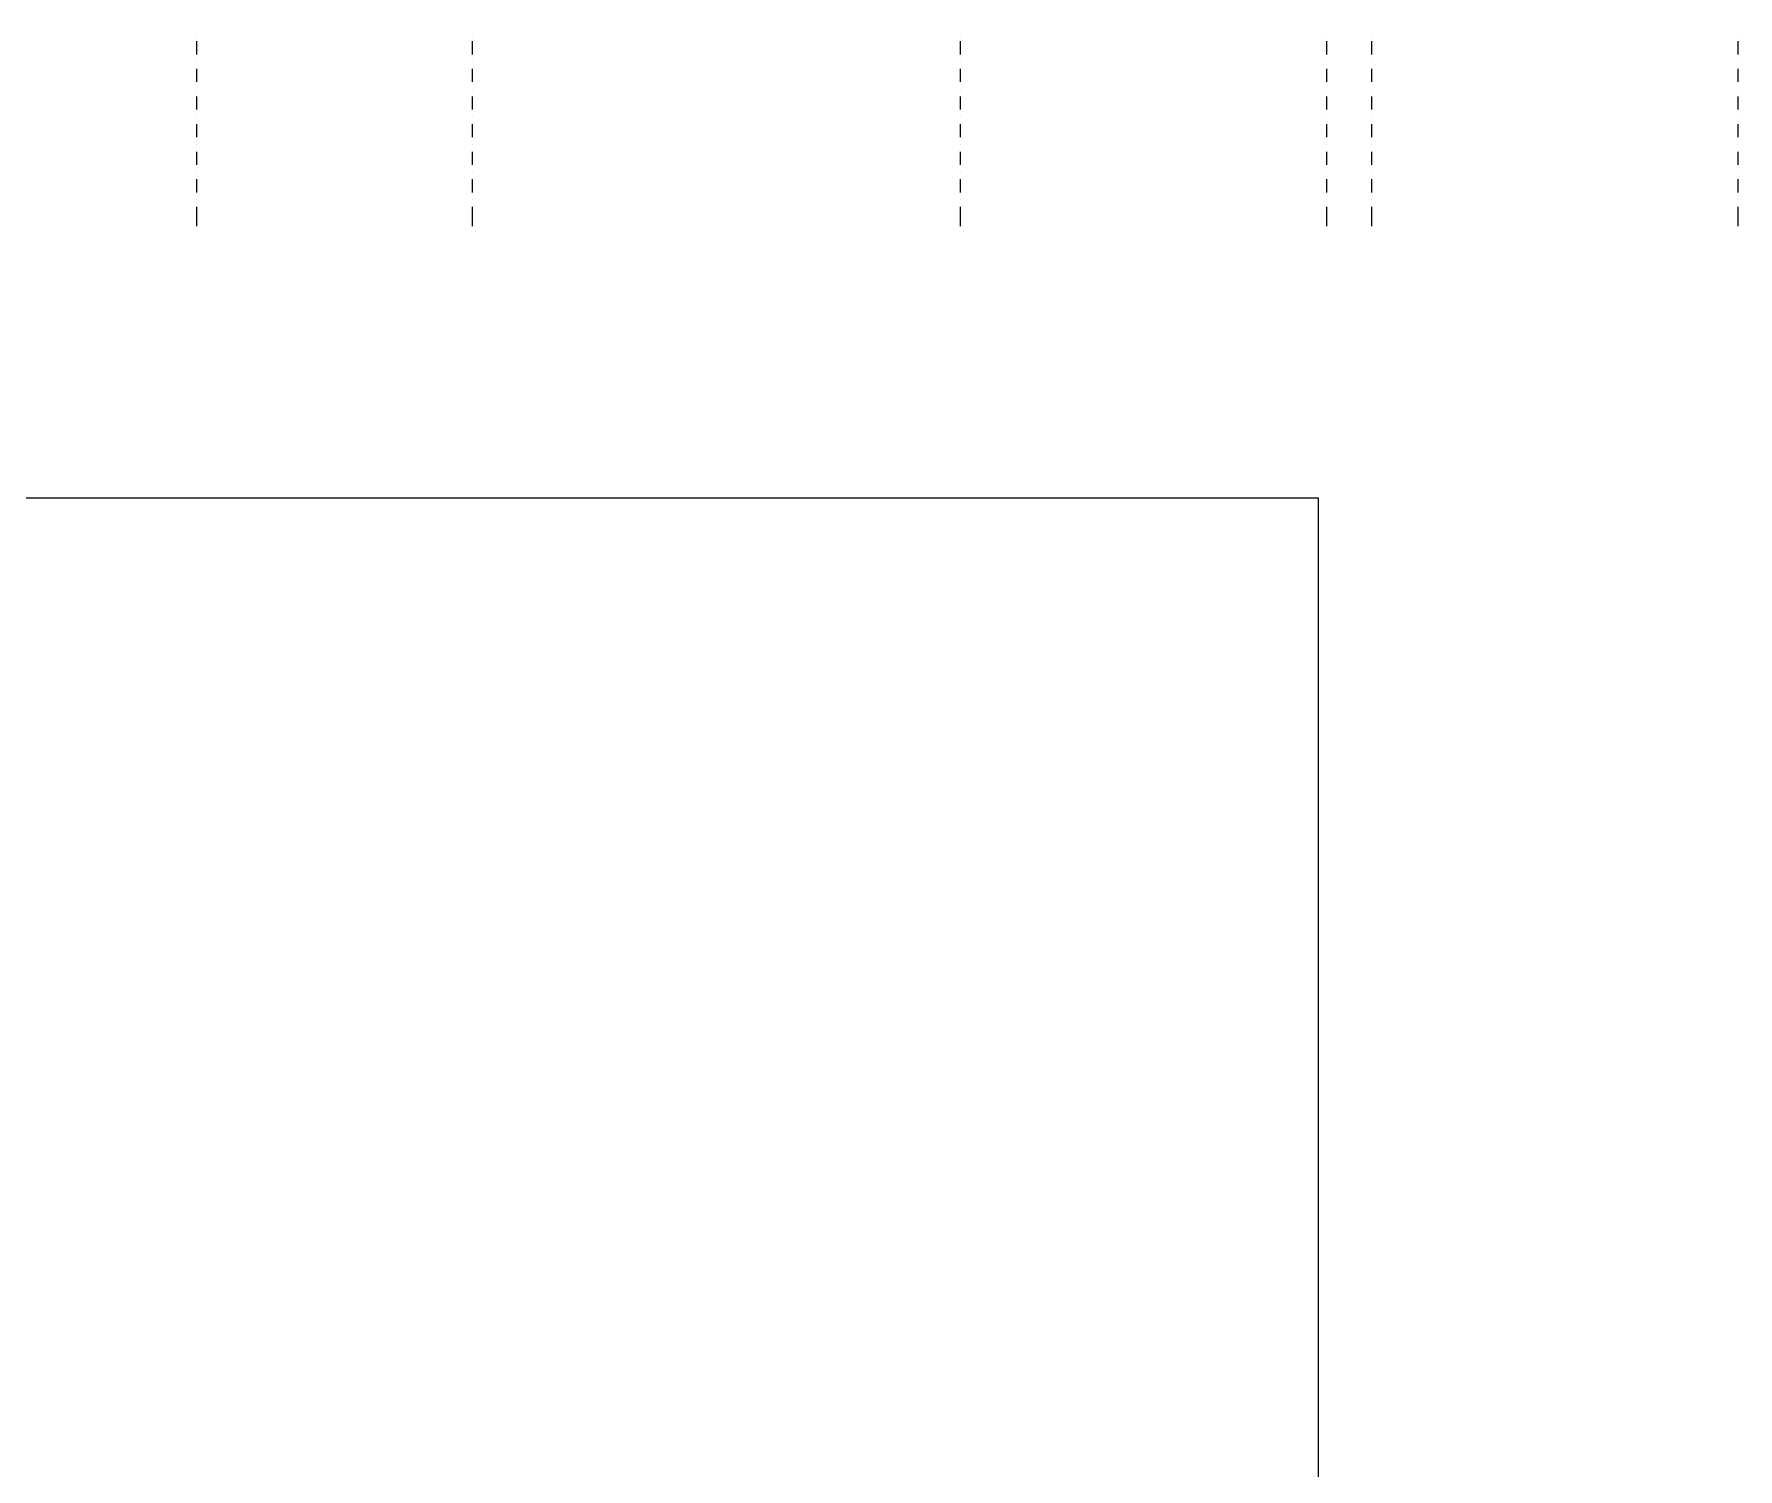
# Model space of a CAD drawing. Header units: centimetres. Extents: x -6559 to 4488, y -7535 to 372.
# Drawn here: x -4294 to -2234, y -3582 to -1848 of the extents above; entities that cross this region are included whole.
import ezdxf

# ---------------------------------------------------------------- set-up
doc = ezdxf.new("R2010")
doc.units = ezdxf.units.CM
doc.layers.add('PDF_A - Akset', color=7, linetype='Continuous', true_color=0xfd4435)
doc.layers.add('PDF_A - Pllaka mbi bodrum', color=7, linetype='Continuous', true_color=0x7f7f7f)

msp = doc.modelspace()

# ---------------------------------------------------------------- linework, layer by layer
at = {"layer": 'PDF_A - Akset', "lineweight": 0}
for points in [[(-4097.2, -1847.9), (-4097.2, -1847.9)], [(-3763.9, -1847.9), (-3763.9, -1847.9)], [(-3174.5, -1847.9), (-3174.5, -1847.9)], [(-2731.8, -1847.9), (-2731.8, -1847.9)], [(-2677.1, -1847.9), (-2677.1, -1847.9)], [(-2234.4, -1847.9), (-2234.4, -1847.9)], [(-4097.2, -1856.7), (-4097.2, -1872.5)], [(-3763.9, -1856.7), (-3763.9, -1872.5)], [(-3174.5, -1856.7), (-3174.5, -1872.5)], [(-2731.8, -1856.7), (-2731.8, -1872.5)], [(-2677.1, -1856.7), (-2677.1, -1872.5)], [(-2234.4, -1856.7), (-2234.4, -1872.5)], [(-4097.2, -1881.3), (-4097.2, -1881.3)], [(-4097.2, -1890), (-4097.2, -1905.8)], [(-3763.9, -1881.3), (-3763.9, -1881.3)], [(-3763.9, -1890), (-3763.9, -1905.8)], [(-3174.5, -1881.3), (-3174.5, -1881.3)], [(-3174.5, -1890), (-3174.5, -1905.8)], [(-2731.8, -1881.3), (-2731.8, -1881.3)], [(-2731.8, -1890), (-2731.8, -1905.8)], [(-2677.1, -1881.3), (-2677.1, -1881.3)], [(-2677.1, -1890), (-2677.1, -1905.8)], [(-2234.4, -1881.3), (-2234.4, -1881.3)], [(-2234.4, -1890), (-2234.4, -1905.8)], [(-4097.2, -1914.6), (-4097.2, -1914.6)], [(-3763.9, -1914.6), (-3763.9, -1914.6)], [(-3174.5, -1914.6), (-3174.5, -1914.6)], [(-2731.8, -1914.6), (-2731.8, -1914.6)], [(-2677.1, -1914.6), (-2677.1, -1914.6)], [(-2234.4, -1914.6), (-2234.4, -1914.6)], [(-4097.2, -1923.4), (-4097.2, -1939.2)], [(-3763.9, -1923.4), (-3763.9, -1939.2)], [(-3174.5, -1923.4), (-3174.5, -1939.2)], [(-2731.8, -1923.4), (-2731.8, -1939.2)], [(-2677.1, -1923.4), (-2677.1, -1939.2)], [(-2234.4, -1923.4), (-2234.4, -1939.2)], [(-4097.2, -1948), (-4097.2, -1948)], [(-3763.9, -1948), (-3763.9, -1948)], [(-3174.5, -1948), (-3174.5, -1948)], [(-2731.8, -1948), (-2731.8, -1948)], [(-2677.1, -1948), (-2677.1, -1948)], [(-2234.4, -1948), (-2234.4, -1948)], [(-4097.2, -1956.7), (-4097.2, -1972.5)], [(-3763.9, -1956.7), (-3763.9, -1972.5)], [(-3174.5, -1956.7), (-3174.5, -1972.5)], [(-2731.8, -1956.7), (-2731.8, -1972.5)], [(-2677.1, -1956.7), (-2677.1, -1972.5)], [(-2234.4, -1956.7), (-2234.4, -1972.5)], [(-4097.2, -1981.3), (-4097.2, -1981.3)], [(-4097.2, -1990.1), (-4097.2, -2005.9)], [(-3763.9, -1981.3), (-3763.9, -1981.3)], [(-3763.9, -1990.1), (-3763.9, -2005.9)], [(-3174.5, -1981.3), (-3174.5, -1981.3)], [(-3174.5, -1990.1), (-3174.5, -2005.9)], [(-2731.8, -1981.3), (-2731.8, -1981.3)], [(-2731.8, -1990.1), (-2731.8, -2005.9)], [(-2677.1, -1981.3), (-2677.1, -1981.3)], [(-2677.1, -1990.1), (-2677.1, -2005.9)], [(-2234.4, -1981.3), (-2234.4, -1981.3)], [(-2234.4, -1990.1), (-2234.4, -2005.9)], [(-4097.2, -2014.6), (-4097.2, -2014.6)], [(-3763.9, -2014.6), (-3763.9, -2014.6)], [(-3174.5, -2014.6), (-3174.5, -2014.6)], [(-2731.8, -2014.6), (-2731.8, -2014.6)], [(-2677.1, -2014.6), (-2677.1, -2014.6)], [(-2234.4, -2014.6), (-2234.4, -2014.6)], [(-4097.2, -2023.4), (-4097.2, -2039.2)], [(-3763.9, -2023.4), (-3763.9, -2039.2)], [(-3174.5, -2023.4), (-3174.5, -2039.2)], [(-2731.8, -2023.4), (-2731.8, -2039.2)], [(-2677.1, -2023.4), (-2677.1, -2039.2)], [(-2234.4, -2023.4), (-2234.4, -2039.2)], [(-4097.2, -2048), (-4097.2, -2048)], [(-4097.2, -2056.7), (-4097.2, -2080.1)], [(-3763.9, -2048), (-3763.9, -2048)], [(-3763.9, -2056.7), (-3763.9, -2080.1)], [(-3174.5, -2048), (-3174.5, -2048)], [(-3174.5, -2056.7), (-3174.5, -2080.1)], [(-2731.8, -2048), (-2731.8, -2048)], [(-2731.8, -2056.7), (-2731.8, -2080.1)], [(-2677.1, -2048), (-2677.1, -2048)], [(-2677.1, -2056.7), (-2677.1, -2080.1)], [(-2234.4, -2048), (-2234.4, -2048)], [(-2234.4, -2056.7), (-2234.4, -2080.1)]]:
    msp.add_lwpolyline(points, dxfattribs=at)
at = {"layer": 'PDF_A - Pllaka mbi bodrum', "lineweight": 0}
for points in [[(-5024.8, -2408.4), (-2741.8, -2408.4)], [(-5024.8, -2408.4), (-2741.8, -2408.4)], [(-2741.8, -2408.4), (-2741.8, -5217.8)], [(-2741.8, -2408.4), (-2741.8, -5217.8)]]:
    msp.add_lwpolyline(points, dxfattribs=at)

doc.saveas('drawing.dxf')
